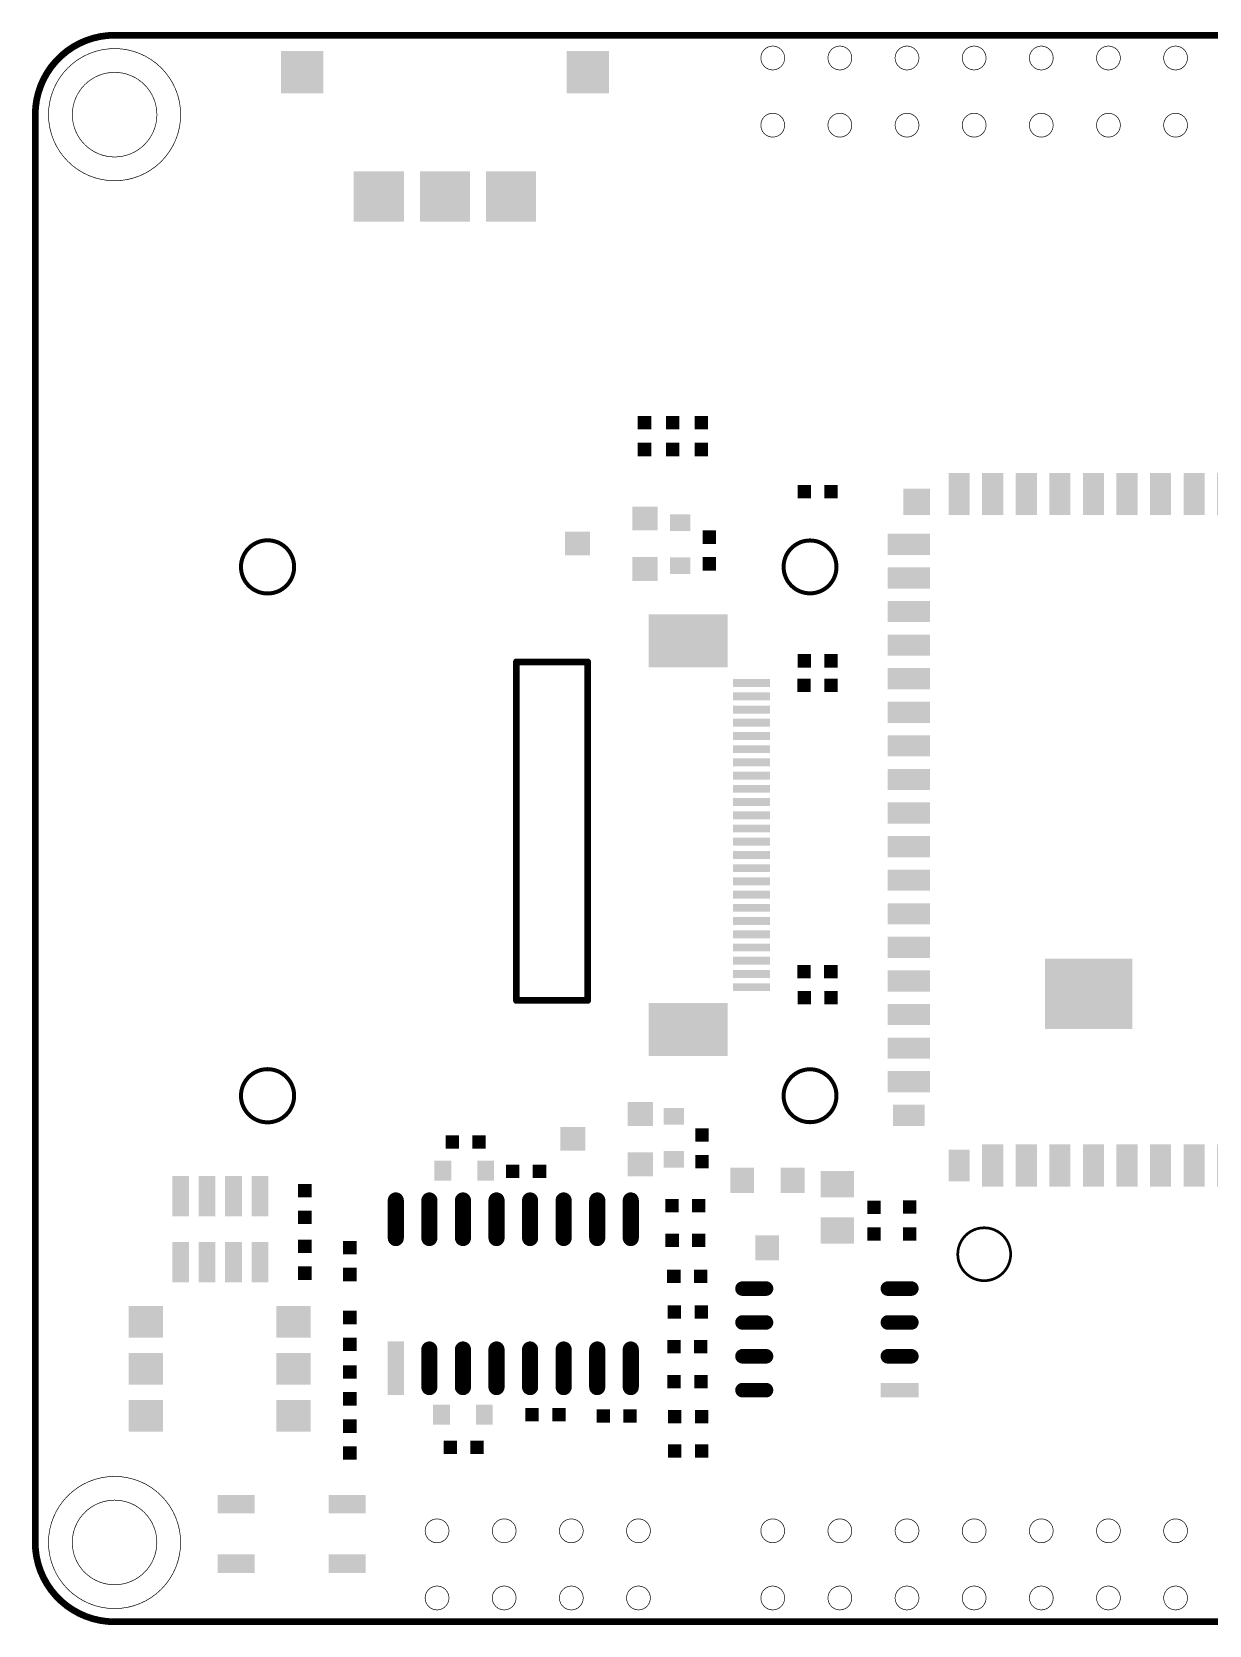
# Model space of a CAD drawing. Header units: millimetres. Extents: x 26.9 to 115.1, y 108.4 to 168.6.
# Drawn here: x 26.9 to 71.4, y 108.4 to 168.6 of the extents above; entities that cross this region are included whole.
import ezdxf

# ---------------------------------------------------------------- set-up
doc = ezdxf.new("R2010")
doc.units = ezdxf.units.MM
doc.layers.add('Mechanical1', color=6, linetype='Continuous')
doc.layers.add('TopPaste', color=8, linetype='Continuous')

# ---------------------------------------------------------------- blocks, each defined once
blk = doc.blocks.new('0402R_2')
at = {"layer": 'TopPaste'}
for points in [[(-0.762, -0.254), (-0.254, -0.254), (-0.762, 0.254), (-0.254, 0.254)], [(0.254, -0.254), (0.762, -0.254), (0.254, 0.254), (0.762, 0.254)]]:
    blk.add_solid(points, dxfattribs=at)
blk = doc.blocks.new('0402R_5')
at = {"layer": 'TopPaste'}
for points in [[(-0.762, -0.254), (-0.254, -0.254), (-0.762, 0.254), (-0.254, 0.254)], [(0.254, -0.254), (0.762, -0.254), (0.254, 0.254), (0.762, 0.254)]]:
    blk.add_solid(points, dxfattribs=at)
blk = doc.blocks.new('0805__1_6')
at = {"layer": 'TopPaste'}
for points in [[(-0.093599, -0.635), (0.906399, -0.635), (-0.093599, 0.635), (0.906399, 0.635)], [(1.659001, -0.635), (2.658999, -0.635), (1.659001, 0.635), (2.658999, 0.635)]]:
    blk.add_solid(points, dxfattribs=at)
blk = doc.blocks.new('SOT_23_7')
at = {"layer": 'TopPaste'}
for points in [[(0.512, 2.08), (1.412, 2.08), (0.512, 3.03), (1.412, 3.03)], [(-0.45, -0.475), (0.45, -0.475), (-0.45, 0.475), (0.45, 0.475)], [(1.455, -0.475), (2.355, -0.475), (1.455, 0.475), (2.355, 0.475)]]:
    blk.add_solid(points, dxfattribs=at)
blk = doc.blocks.new('0402R_9')
at = {"layer": 'TopPaste'}
for points in [[(-0.762, -0.254), (-0.254, -0.254), (-0.762, 0.254), (-0.254, 0.254)], [(0.254, -0.254), (0.762, -0.254), (0.254, 0.254), (0.762, 0.254)]]:
    blk.add_solid(points, dxfattribs=at)
blk = doc.blocks.new('0402R_10')
at = {"layer": 'TopPaste'}
for points in [[(-0.762, -0.254), (-0.254, -0.254), (-0.762, 0.254), (-0.254, 0.254)], [(0.254, -0.254), (0.762, -0.254), (0.254, 0.254), (0.762, 0.254)]]:
    blk.add_solid(points, dxfattribs=at)
blk = doc.blocks.new('0402R_11')
at = {"layer": 'TopPaste'}
for points in [[(-0.762, -0.254), (-0.254, -0.254), (-0.762, 0.254), (-0.254, 0.254)], [(0.254, -0.254), (0.762, -0.254), (0.254, 0.254), (0.762, 0.254)]]:
    blk.add_solid(points, dxfattribs=at)
blk = doc.blocks.new('0402R_12')
at = {"layer": 'TopPaste'}
for points in [[(-0.762, -0.254), (-0.254, -0.254), (-0.762, 0.254), (-0.254, 0.254)], [(0.254, -0.254), (0.762, -0.254), (0.254, 0.254), (0.762, 0.254)]]:
    blk.add_solid(points, dxfattribs=at)
blk = doc.blocks.new('0402R_14')
at = {"layer": 'TopPaste'}
for points in [[(-0.762, -0.254), (-0.254, -0.254), (-0.762, 0.254), (-0.254, 0.254)], [(0.254, -0.254), (0.762, -0.254), (0.254, 0.254), (0.762, 0.254)]]:
    blk.add_solid(points, dxfattribs=at)
blk = doc.blocks.new('0402R_15')
at = {"layer": 'TopPaste'}
for points in [[(-0.762, -0.254), (-0.254, -0.254), (-0.762, 0.254), (-0.254, 0.254)], [(0.254, -0.254), (0.762, -0.254), (0.254, 0.254), (0.762, 0.254)]]:
    blk.add_solid(points, dxfattribs=at)
blk = doc.blocks.new('0402R_16')
at = {"layer": 'TopPaste'}
for points in [[(-0.762, -0.254), (-0.254, -0.254), (-0.762, 0.254), (-0.254, 0.254)], [(0.254, -0.254), (0.762, -0.254), (0.254, 0.254), (0.762, 0.254)]]:
    blk.add_solid(points, dxfattribs=at)
blk = doc.blocks.new('SO_16N_48')
at = {"layer": 'TopPaste', "const_width": 0.61}
for points in [[(3.529, 4.445), (2.107, 4.445)], [(-2.107, 3.175), (-3.529, 3.175)], [(3.529, 3.175), (2.107, 3.175)], [(-2.107, 1.905), (-3.529, 1.905)], [(3.529, 1.905), (2.107, 1.905)], [(-2.107, 0.635), (-3.529, 0.635)], [(3.529, 0.635), (2.107, 0.635)], [(-2.107, -0.635), (-3.529, -0.635)], [(3.529, -0.635), (2.107, -0.635)], [(-2.107, -1.905), (-3.529, -1.905)], [(3.529, -1.905), (2.107, -1.905)], [(-2.107, -3.175), (-3.529, -3.175)], [(3.529, -3.175), (2.107, -3.175)], [(-2.107, -4.445), (-3.529, -4.445)], [(3.529, -4.445), (2.107, -4.445)]]:
    blk.add_lwpolyline(points, dxfattribs=at)
at = {"layer": 'TopPaste', "const_width": 0.305}
for points in [[(1.955, 4.445, 1), (2.259, 4.445, 1)], [(3.377, 4.445, 1), (3.682, 4.445, 1)], [(-3.682, 3.175, 1), (-3.377, 3.175, 1)], [(-2.259, 3.175, 1), (-1.955, 3.175, 1)], [(1.955, 3.175, 1), (2.259, 3.175, 1)], [(3.377, 3.175, 1), (3.682, 3.175, 1)], [(-3.682, 1.905, 1), (-3.377, 1.905, 1)], [(-2.259, 1.905, 1), (-1.955, 1.905, 1)], [(1.955, 1.905, 1), (2.259, 1.905, 1)], [(3.377, 1.905, 1), (3.682, 1.905, 1)], [(-3.682, 0.635, 1), (-3.377, 0.635, 1)], [(-2.259, 0.635, 1), (-1.955, 0.635, 1)], [(1.955, 0.635, 1), (2.259, 0.635, 1)], [(3.377, 0.635, 1), (3.682, 0.635, 1)], [(-3.682, -0.635, 1), (-3.377, -0.635, 1)], [(-2.259, -0.635, 1), (-1.955, -0.635, 1)], [(1.955, -0.635, 1), (2.259, -0.635, 1)], [(3.377, -0.635, 1), (3.682, -0.635, 1)], [(-3.682, -1.905, 1), (-3.377, -1.905, 1)], [(-2.259, -1.905, 1), (-1.955, -1.905, 1)], [(1.955, -1.905, 1), (2.259, -1.905, 1)], [(3.377, -1.905, 1), (3.682, -1.905, 1)], [(-3.682, -3.175, 1), (-3.377, -3.175, 1)], [(-2.259, -3.175, 1), (-1.955, -3.175, 1)], [(1.955, -3.175, 1), (2.259, -3.175, 1)], [(3.377, -3.175, 1), (3.682, -3.175, 1)], [(-3.682, -4.445, 1), (-3.377, -4.445, 1)], [(-2.259, -4.445, 1), (-1.955, -4.445, 1)], [(1.955, -4.445, 1), (2.259, -4.445, 1)], [(3.377, -4.445, 1), (3.682, -4.445, 1)]]:
    blk.add_lwpolyline(points, format="xyb", close=True, dxfattribs=at)
at = {"layer": 'TopPaste'}
blk.add_solid([(-3.834, 4.14), (-1.802, 4.14), (-3.834, 4.75), (-1.802, 4.75)], dxfattribs=at)
blk = doc.blocks.new('0402R_49')
at = {"layer": 'TopPaste'}
for points in [[(-0.762, -0.254), (-0.254, -0.254), (-0.762, 0.254), (-0.254, 0.254)], [(0.254, -0.254), (0.762, -0.254), (0.254, 0.254), (0.762, 0.254)]]:
    blk.add_solid(points, dxfattribs=at)
blk = doc.blocks.new('0402R_50')
at = {"layer": 'TopPaste'}
for points in [[(-0.762, -0.254), (-0.254, -0.254), (-0.762, 0.254), (-0.254, 0.254)], [(0.254, -0.254), (0.762, -0.254), (0.254, 0.254), (0.762, 0.254)]]:
    blk.add_solid(points, dxfattribs=at)
blk = doc.blocks.new('0402R_51')
at = {"layer": 'TopPaste'}
for points in [[(-0.762, -0.254), (-0.254, -0.254), (-0.762, 0.254), (-0.254, 0.254)], [(0.254, -0.254), (0.762, -0.254), (0.254, 0.254), (0.762, 0.254)]]:
    blk.add_solid(points, dxfattribs=at)
blk = doc.blocks.new('0402R_52')
at = {"layer": 'TopPaste'}
for points in [[(-0.762, -0.254), (-0.254, -0.254), (-0.762, 0.254), (-0.254, 0.254)], [(0.254, -0.254), (0.762, -0.254), (0.254, 0.254), (0.762, 0.254)]]:
    blk.add_solid(points, dxfattribs=at)
blk = doc.blocks.new('0402R_H_55')
at = {"layer": 'TopPaste'}
for points in [[(-0.762, -0.254), (-0.254, -0.254), (-0.762, 0.254), (-0.254, 0.254)], [(0.254, -0.254), (0.762, -0.254), (0.254, 0.254), (0.762, 0.254)]]:
    blk.add_solid(points, dxfattribs=at)
blk = doc.blocks.new('0402C_56')
at = {"layer": 'TopPaste'}
for points in [[(-0.762, -0.254), (-0.254, -0.254), (-0.762, 0.254), (-0.254, 0.254)], [(0.246, -0.254), (0.754, -0.254), (0.246, 0.254), (0.754, 0.254)]]:
    blk.add_solid(points, dxfattribs=at)
blk = doc.blocks.new('0402C_57')
at = {"layer": 'TopPaste'}
for points in [[(-0.762, -0.254), (-0.254, -0.254), (-0.762, 0.254), (-0.254, 0.254)], [(0.246, -0.254), (0.754, -0.254), (0.246, 0.254), (0.754, 0.254)]]:
    blk.add_solid(points, dxfattribs=at)
blk = doc.blocks.new('0402C_58')
at = {"layer": 'TopPaste'}
for points in [[(-0.762, -0.254), (-0.254, -0.254), (-0.762, 0.254), (-0.254, 0.254)], [(0.246, -0.254), (0.754, -0.254), (0.246, 0.254), (0.754, 0.254)]]:
    blk.add_solid(points, dxfattribs=at)
blk = doc.blocks.new('0402C_59')
at = {"layer": 'TopPaste'}
for points in [[(-0.762, -0.254), (-0.254, -0.254), (-0.762, 0.254), (-0.254, 0.254)], [(0.246, -0.254), (0.754, -0.254), (0.246, 0.254), (0.754, 0.254)]]:
    blk.add_solid(points, dxfattribs=at)
blk = doc.blocks.new('0603C_60')
at = {"layer": 'TopPaste'}
for points in [[(-0.3175, -0.381), (0.3175, -0.381), (-0.3175, 0.381), (0.3175, 0.381)], [(1.3081, -0.381), (1.9431, -0.381), (1.3081, 0.381), (1.9431, 0.381)]]:
    blk.add_solid(points, dxfattribs=at)
blk = doc.blocks.new('0402C_61')
at = {"layer": 'TopPaste'}
for points in [[(-0.762, -0.254), (-0.254, -0.254), (-0.762, 0.254), (-0.254, 0.254)], [(0.246, -0.254), (0.754, -0.254), (0.246, 0.254), (0.754, 0.254)]]:
    blk.add_solid(points, dxfattribs=at)
blk = doc.blocks.new('0402C_62')
at = {"layer": 'TopPaste'}
for points in [[(-0.762, -0.254), (-0.254, -0.254), (-0.762, 0.254), (-0.254, 0.254)], [(0.246, -0.254), (0.754, -0.254), (0.246, 0.254), (0.754, 0.254)]]:
    blk.add_solid(points, dxfattribs=at)
blk = doc.blocks.new('0603C_63')
at = {"layer": 'TopPaste'}
for points in [[(-0.3175, -0.381), (0.3175, -0.381), (-0.3175, 0.381), (0.3175, 0.381)], [(1.3081, -0.381), (1.9431, -0.381), (1.3081, 0.381), (1.9431, 0.381)]]:
    blk.add_solid(points, dxfattribs=at)
blk = doc.blocks.new('3___________65')
at = {"layer": 'TopPaste'}
for points in [[(-4.6, 1.7), (-6.2, 1.7), (-4.6, 0.1), (-6.2, 0.1)], [(6.2, 1.7), (4.6, 1.7), (6.2, 0.1), (4.6, 0.1)], [(-1.55, -2.85), (-3.45, -2.85), (-1.55, -4.75), (-3.45, -4.75)], [(0.95, -2.85), (-0.95, -2.85), (0.95, -4.75), (-0.95, -4.75)], [(3.45, -2.85), (1.55, -2.85), (3.45, -4.75), (1.55, -4.75)]]:
    blk.add_solid(points, dxfattribs=at)
blk = doc.blocks.new('K210______67')
at = {"layer": 'TopPaste'}
for points in [[(1.505, 24.6), (2.305, 24.6), (1.505, 26.2), (2.305, 26.2)], [(2.775, 24.6), (3.575, 24.6), (2.775, 26.2), (3.575, 26.2)], [(4.045, 24.6), (4.845, 24.6), (4.045, 26.2), (4.845, 26.2)], [(5.315, 24.6), (6.115, 24.6), (5.315, 26.2), (6.115, 26.2)], [(6.585, 24.6), (7.385, 24.6), (6.585, 26.2), (7.385, 26.2)], [(7.855, 24.6), (8.655, 24.6), (7.855, 26.2), (8.655, 26.2)], [(9.125, 24.6), (9.925, 24.6), (9.125, 26.2), (9.925, 26.2)], [(10.395, 24.6), (11.195, 24.6), (10.395, 26.2), (11.195, 26.2)], [(11.665, 24.6), (12.465, 24.6), (11.665, 26.2), (12.465, 26.2)], [(12.935, 24.6), (13.735, 24.6), (12.935, 26.2), (13.735, 26.2)], [(14.205, 24.6), (15.005, 24.6), (14.205, 26.2), (15.005, 26.2)], [(15.475, 24.6), (16.275, 24.6), (15.475, 26.2), (16.275, 26.2)], [(16.745, 24.6), (17.545, 24.6), (16.745, 26.2), (17.545, 26.2)], [(18.015, 24.6), (18.815, 24.6), (18.015, 26.2), (18.815, 26.2)], [(19.285, 24.6), (20.085, 24.6), (19.285, 26.2), (20.085, 26.2)], [(20.555, 24.6), (21.355, 24.6), (20.555, 26.2), (21.355, 26.2)], [(21.825, 24.6), (22.625, 24.6), (21.825, 26.2), (22.625, 26.2)], [(23.095, 24.6), (23.895, 24.6), (23.095, 26.2), (23.895, 26.2)], [(-0.2, 25.6), (-0.2, 24.6), (0.8, 25.6), (0.8, 24.6)], [(24.6, 25.6), (24.6, 24.6), (25.6, 25.6), (25.6, 24.6)], [(-0.8, 23.895), (-0.8, 23.095), (0.8, 23.895), (0.8, 23.095)], [(24.6, 23.895), (24.6, 23.095), (26.2, 23.895), (26.2, 23.095)], [(-0.8, 22.625), (-0.8, 21.825), (0.8, 22.625), (0.8, 21.825)], [(24.6, 22.625), (24.6, 21.825), (26.2, 22.625), (26.2, 21.825)], [(-0.8, 21.355), (-0.8, 20.555), (0.8, 21.355), (0.8, 20.555)], [(24.6, 21.355), (24.6, 20.555), (26.2, 21.355), (26.2, 20.555)], [(-0.8, 20.085), (-0.8, 19.285), (0.8, 20.085), (0.8, 19.285)], [(24.6, 20.085), (24.6, 19.285), (26.2, 20.085), (26.2, 19.285)], [(-0.8, 18.815), (-0.8, 18.015), (0.8, 18.815), (0.8, 18.015)], [(24.6, 18.815), (24.6, 18.015), (26.2, 18.815), (26.2, 18.015)], [(-0.8, 17.545), (-0.8, 16.745), (0.8, 17.545), (0.8, 16.745)], [(24.6, 17.545), (24.6, 16.745), (26.2, 17.545), (26.2, 16.745)], [(-0.8, 16.275), (-0.8, 15.475), (0.8, 16.275), (0.8, 15.475)], [(24.6, 16.275), (24.6, 15.475), (26.2, 16.275), (26.2, 15.475)], [(-0.8, 15.005), (-0.8, 14.205), (0.8, 15.005), (0.8, 14.205)], [(24.6, 15.005), (24.6, 14.205), (26.2, 15.005), (26.2, 14.205)], [(-0.8, 13.735), (-0.8, 12.935), (0.8, 13.735), (0.8, 12.935)], [(24.6, 13.735), (24.6, 12.935), (26.2, 13.735), (26.2, 12.935)], [(-0.8, 12.465), (-0.8, 11.665), (0.8, 12.465), (0.8, 11.665)], [(24.6, 12.465), (24.6, 11.665), (26.2, 12.465), (26.2, 11.665)], [(-0.8, 11.195), (-0.8, 10.395), (0.8, 11.195), (0.8, 10.395)], [(24.6, 11.195), (24.6, 10.395), (26.2, 11.195), (26.2, 10.395)], [(-0.8, 9.925), (-0.8, 9.125), (0.8, 9.925), (0.8, 9.125)], [(24.6, 9.925), (24.6, 9.125), (26.2, 9.925), (26.2, 9.125)], [(-0.8, 8.655), (-0.8, 7.855), (0.8, 8.655), (0.8, 7.855)], [(17.567, 8.451), (17.567, 5.149), (20.234, 8.451), (20.234, 5.149)], [(24.6, 8.655), (24.6, 7.855), (26.2, 8.655), (26.2, 7.855)], [(-0.8, 7.385), (-0.8, 6.585), (0.8, 7.385), (0.8, 6.585)], [(24.6, 7.385), (24.6, 6.585), (26.2, 7.385), (26.2, 6.585)], [(-0.8, 6.115), (-0.8, 5.315), (0.8, 6.115), (0.8, 5.315)], [(24.6, 6.115), (24.6, 5.315), (26.2, 6.115), (26.2, 5.315)], [(-0.8, 4.845), (-0.8, 4.045), (0.8, 4.845), (0.8, 4.045)], [(24.6, 4.845), (24.6, 4.045), (26.2, 4.845), (26.2, 4.045)], [(-0.8, 3.575), (-0.8, 2.775), (0.8, 3.575), (0.8, 2.775)], [(24.6, 3.575), (24.6, 2.775), (26.2, 3.575), (26.2, 2.775)], [(-0.8, 2.305), (-0.8, 1.505), (0.8, 2.305), (0.8, 1.505)], [(24.8, 2.305), (24.8, 1.505), (26, 2.305), (26, 1.505)], [(-0.2, 0.8), (-0.2, -0.2), (0.8, 0.8), (0.8, -0.2)], [(1.505, -0.8), (2.305, -0.8), (1.505, 0.8), (2.305, 0.8)], [(2.775, -0.8), (3.575, -0.8), (2.775, 0.8), (3.575, 0.8)], [(4.045, -0.8), (4.845, -0.8), (4.045, 0.8), (4.845, 0.8)], [(5.315, -0.8), (6.115, -0.8), (5.315, 0.8), (6.115, 0.8)], [(6.585, -0.8), (7.385, -0.8), (6.585, 0.8), (7.385, 0.8)], [(7.855, -0.8), (8.655, -0.8), (7.855, 0.8), (8.655, 0.8)], [(9.125, -0.8), (9.925, -0.8), (9.125, 0.8), (9.925, 0.8)], [(10.395, -0.8), (11.195, -0.8), (10.395, 0.8), (11.195, 0.8)], [(11.665, -0.8), (12.465, -0.8), (11.665, 0.8), (12.465, 0.8)], [(12.935, -0.8), (13.735, -0.8), (12.935, 0.8), (13.735, 0.8)], [(14.205, -0.8), (15.005, -0.8), (14.205, 0.8), (15.005, 0.8)], [(15.475, -0.8), (16.275, -0.8), (15.475, 0.8), (16.275, 0.8)], [(16.745, -0.8), (17.545, -0.8), (16.745, 0.8), (17.545, 0.8)], [(18.015, -0.8), (18.815, -0.8), (18.015, 0.8), (18.815, 0.8)], [(19.285, -0.8), (20.085, -0.8), (19.285, 0.8), (20.085, 0.8)], [(20.555, -0.8), (21.355, -0.8), (20.555, 0.8), (21.355, 0.8)], [(21.825, -0.8), (22.625, -0.8), (21.825, 0.8), (22.625, 0.8)], [(23.095, -0.6), (23.895, -0.6), (23.095, 0.6), (23.895, 0.6)]]:
    blk.add_solid(points, dxfattribs=at)
blk = doc.blocks.new('0603C_69')
at = {"layer": 'TopPaste'}
for points in [[(-0.3175, -0.381), (0.3175, -0.381), (-0.3175, 0.381), (0.3175, 0.381)], [(1.3081, -0.381), (1.9431, -0.381), (1.3081, 0.381), (1.9431, 0.381)]]:
    blk.add_solid(points, dxfattribs=at)
blk = doc.blocks.new('0402C_70')
at = {"layer": 'TopPaste'}
for points in [[(-0.762, -0.254), (-0.254, -0.254), (-0.762, 0.254), (-0.254, 0.254)], [(0.246, -0.254), (0.754, -0.254), (0.246, 0.254), (0.754, 0.254)]]:
    blk.add_solid(points, dxfattribs=at)
blk = doc.blocks.new('0603C_71')
at = {"layer": 'TopPaste'}
for points in [[(-0.3175, -0.381), (0.3175, -0.381), (-0.3175, 0.381), (0.3175, 0.381)], [(1.3081, -0.381), (1.9431, -0.381), (1.3081, 0.381), (1.9431, 0.381)]]:
    blk.add_solid(points, dxfattribs=at)
blk = doc.blocks.new('0402C_72')
at = {"layer": 'TopPaste'}
for points in [[(-0.762, -0.254), (-0.254, -0.254), (-0.762, 0.254), (-0.254, 0.254)], [(0.246, -0.254), (0.754, -0.254), (0.246, 0.254), (0.754, 0.254)]]:
    blk.add_solid(points, dxfattribs=at)
blk = doc.blocks.new('FPC_24P_0_5_____73')
at = {"layer": 'TopPaste'}
for points in [[(2.35, 1.6), (2.65, 1.6), (2.35, 3), (2.65, 3)], [(2.85, 1.6), (3.15, 1.6), (2.85, 3), (3.15, 3)], [(3.35, 1.6), (3.65, 1.6), (3.35, 3), (3.65, 3)], [(3.85, 1.6), (4.15, 1.6), (3.85, 3), (4.15, 3)], [(4.35, 1.6), (4.65, 1.6), (4.35, 3), (4.65, 3)], [(4.85, 1.6), (5.15, 1.6), (4.85, 3), (5.15, 3)], [(5.65, 3), (5.35, 3), (5.65, 1.6), (5.35, 1.6)], [(6.15, 3), (5.85, 3), (6.15, 1.6), (5.85, 1.6)], [(6.65, 3), (6.35, 3), (6.65, 1.6), (6.35, 1.6)], [(7.15, 3), (6.85, 3), (7.15, 1.6), (6.85, 1.6)], [(7.65, 3), (7.35, 3), (7.65, 1.6), (7.35, 1.6)], [(8.15, 3), (7.85, 3), (8.15, 1.6), (7.85, 1.6)], [(8.65, 3), (8.35, 3), (8.65, 1.6), (8.35, 1.6)], [(9.15, 3), (8.85, 3), (9.15, 1.6), (8.85, 1.6)], [(9.65, 3), (9.35, 3), (9.65, 1.6), (9.35, 1.6)], [(10.15, 3), (9.85, 3), (10.15, 1.6), (9.85, 1.6)], [(10.65, 3), (10.35, 3), (10.65, 1.6), (10.35, 1.6)], [(11.15, 3), (10.85, 3), (11.15, 1.6), (10.85, 1.6)], [(11.65, 3), (11.35, 3), (11.65, 1.6), (11.35, 1.6)], [(12.15, 3), (11.85, 3), (12.15, 1.6), (11.85, 1.6)], [(12.65, 3), (12.35, 3), (12.65, 1.6), (12.35, 1.6)], [(13.15, 3), (12.85, 3), (13.15, 1.6), (12.85, 1.6)], [(13.65, 3), (13.35, 3), (13.65, 1.6), (13.35, 1.6)], [(14.15, 3), (13.85, 3), (14.15, 1.6), (13.85, 1.6)], [(-0.1, -1.6), (1.9, -1.6), (-0.1, 1.4), (1.9, 1.4)], [(14.6, -1.6), (16.6, -1.6), (14.6, 1.4), (16.6, 1.4)]]:
    blk.add_solid(points, dxfattribs=at)
blk = doc.blocks.new('0402R_74')
at = {"layer": 'TopPaste'}
for points in [[(-0.762, -0.254), (-0.254, -0.254), (-0.762, 0.254), (-0.254, 0.254)], [(0.254, -0.254), (0.762, -0.254), (0.254, 0.254), (0.762, 0.254)]]:
    blk.add_solid(points, dxfattribs=at)
blk = doc.blocks.new('0402R_75')
at = {"layer": 'TopPaste'}
for points in [[(-0.762, -0.254), (-0.254, -0.254), (-0.762, 0.254), (-0.254, 0.254)], [(0.254, -0.254), (0.762, -0.254), (0.254, 0.254), (0.762, 0.254)]]:
    blk.add_solid(points, dxfattribs=at)
blk = doc.blocks.new('0402R_76')
at = {"layer": 'TopPaste'}
for points in [[(-0.762, -0.254), (-0.254, -0.254), (-0.762, 0.254), (-0.254, 0.254)], [(0.254, -0.254), (0.762, -0.254), (0.254, 0.254), (0.762, 0.254)]]:
    blk.add_solid(points, dxfattribs=at)
blk = doc.blocks.new('0402R_77')
at = {"layer": 'TopPaste'}
for points in [[(-0.762, -0.254), (-0.254, -0.254), (-0.762, 0.254), (-0.254, 0.254)], [(0.254, -0.254), (0.762, -0.254), (0.254, 0.254), (0.762, 0.254)]]:
    blk.add_solid(points, dxfattribs=at)
blk = doc.blocks.new('SOT_23_78')
at = {"layer": 'TopPaste'}
for points in [[(0.512, 2.08), (1.412, 2.08), (0.512, 3.03), (1.412, 3.03)], [(-0.45, -0.475), (0.45, -0.475), (-0.45, 0.475), (0.45, 0.475)], [(1.455, -0.475), (2.355, -0.475), (1.455, 0.475), (2.355, 0.475)]]:
    blk.add_solid(points, dxfattribs=at)
blk = doc.blocks.new('SOT_23_79')
at = {"layer": 'TopPaste'}
for points in [[(0.512, 2.08), (1.412, 2.08), (0.512, 3.03), (1.412, 3.03)], [(-0.45, -0.475), (0.45, -0.475), (-0.45, 0.475), (0.45, 0.475)], [(1.455, -0.475), (2.355, -0.475), (1.455, 0.475), (2.355, 0.475)]]:
    blk.add_solid(points, dxfattribs=at)
blk = doc.blocks.new('0402C_81')
at = {"layer": 'TopPaste'}
for points in [[(-0.762, -0.254), (-0.254, -0.254), (-0.762, 0.254), (-0.254, 0.254)], [(0.246, -0.254), (0.754, -0.254), (0.246, 0.254), (0.754, 0.254)]]:
    blk.add_solid(points, dxfattribs=at)
blk = doc.blocks.new('0402R_83')
at = {"layer": 'TopPaste'}
for points in [[(-0.762, -0.254), (-0.254, -0.254), (-0.762, 0.254), (-0.254, 0.254)], [(0.254, -0.254), (0.762, -0.254), (0.254, 0.254), (0.762, 0.254)]]:
    blk.add_solid(points, dxfattribs=at)
blk = doc.blocks.new('LED_5050_85')
at = {"layer": 'TopPaste'}
for points in [[(-1.031, -1.362), (0.269, -1.362), (-1.031, -0.162), (0.269, -0.162)], [(4.557, -1.362), (5.857, -1.362), (4.557, -0.162), (5.857, -0.162)], [(-1.031, -3.14), (0.269, -3.14), (-1.031, -1.94), (0.269, -1.94)], [(4.557, -3.14), (5.857, -3.14), (4.557, -1.94), (5.857, -1.94)], [(-1.031, -4.918), (0.269, -4.918), (-1.031, -3.718), (0.269, -3.718)], [(4.557, -4.918), (5.857, -4.918), (4.557, -3.718), (5.857, -3.718)]]:
    blk.add_solid(points, dxfattribs=at)
blk = doc.blocks.new('0402R_86')
at = {"layer": 'TopPaste'}
for points in [[(-0.762, -0.254), (-0.254, -0.254), (-0.762, 0.254), (-0.254, 0.254)], [(0.254, -0.254), (0.762, -0.254), (0.254, 0.254), (0.762, 0.254)]]:
    blk.add_solid(points, dxfattribs=at)
blk = doc.blocks.new('0402R_87')
at = {"layer": 'TopPaste'}
for points in [[(-0.762, -0.254), (-0.254, -0.254), (-0.762, 0.254), (-0.254, 0.254)], [(0.254, -0.254), (0.762, -0.254), (0.254, 0.254), (0.762, 0.254)]]:
    blk.add_solid(points, dxfattribs=at)
blk = doc.blocks.new('0402R_88')
at = {"layer": 'TopPaste'}
for points in [[(-0.762, -0.254), (-0.254, -0.254), (-0.762, 0.254), (-0.254, 0.254)], [(0.254, -0.254), (0.762, -0.254), (0.254, 0.254), (0.762, 0.254)]]:
    blk.add_solid(points, dxfattribs=at)
blk = doc.blocks.new('KEY4_3X4_91')
at = {"layer": 'TopPaste'}
for points in [[(0.9, 0.35), (-0.5, 0.35), (0.9, -0.35), (-0.5, -0.35)], [(5.1, 0.35), (3.7, 0.35), (5.1, -0.35), (3.7, -0.35)], [(0.9, -1.9), (-0.5, -1.9), (0.9, -2.6), (-0.5, -2.6)], [(5.1, -1.9), (3.7, -1.9), (5.1, -2.6), (3.7, -2.6)]]:
    blk.add_solid(points, dxfattribs=at)
blk = doc.blocks.new('SO_8N_92')
at = {"layer": 'TopPaste', "const_width": 0.55}
for points in [[(5.945, 0), (5.055, 0)], [(0.445, -1.28), (-0.445, -1.28)], [(5.945, -1.28), (5.055, -1.28)], [(0.445, -2.56), (-0.445, -2.56)], [(5.945, -2.56), (5.055, -2.56)], [(0.445, -3.84), (-0.445, -3.84)], [(5.945, -3.84), (5.055, -3.84)]]:
    blk.add_lwpolyline(points, dxfattribs=at)
at = {"layer": 'TopPaste', "const_width": 0.275}
for points in [[(4.917, 0, 1), (5.192, 0, 1)], [(5.807, 0, 1), (6.082, 0, 1)], [(-0.582, -1.28, 1), (-0.307, -1.28, 1)], [(0.307, -1.28, 1), (0.582, -1.28, 1)], [(4.917, -1.28, 1), (5.192, -1.28, 1)], [(5.807, -1.28, 1), (6.082, -1.28, 1)], [(-0.582, -2.56, 1), (-0.307, -2.56, 1)], [(0.307, -2.56, 1), (0.582, -2.56, 1)], [(4.917, -2.56, 1), (5.192, -2.56, 1)], [(5.807, -2.56, 1), (6.082, -2.56, 1)], [(-0.582, -3.84, 1), (-0.307, -3.84, 1)], [(0.307, -3.84, 1), (0.582, -3.84, 1)], [(4.917, -3.84, 1), (5.192, -3.84, 1)], [(5.807, -3.84, 1), (6.082, -3.84, 1)]]:
    blk.add_lwpolyline(points, format="xyb", close=True, dxfattribs=at)
at = {"layer": 'TopPaste'}
blk.add_solid([(-0.72, -0.275), (0.72, -0.275), (-0.72, 0.275), (0.72, 0.275)], dxfattribs=at)
blk = doc.blocks.new('MSM261S4030H0_93')
at = {"layer": 'TopPaste'}
for points in [[(-1.062, 0.318), (-1.062, -0.318), (0.462, 0.318), (0.462, -0.318)], [(2.962, -0.318), (2.962, 0.318), (1.438, -0.318), (1.438, 0.318)], [(0.462, -1.318), (0.462, -0.683), (-1.062, -1.318), (-1.062, -0.683)], [(2.962, -1.318), (2.962, -0.683), (1.438, -1.318), (1.438, -0.683)], [(0.462, -2.318), (0.462, -1.683), (-1.062, -2.318), (-1.062, -1.683)], [(2.962, -2.318), (2.962, -1.683), (1.438, -2.318), (1.438, -1.683)], [(0.462, -3.317), (0.462, -2.682), (-1.062, -3.317), (-1.062, -2.682)], [(2.962, -3.317), (2.962, -2.682), (1.438, -3.317), (1.438, -2.682)]]:
    blk.add_solid(points, dxfattribs=at)

msp = doc.modelspace()

# ---------------------------------------------------------------- linework, layer by layer
at = {"layer": 'Mechanical1', "const_width": 0.254}
for points in [[(27, 165.5, -0.414214), (30.002, 168.502)], [(30, 108.5, -0.414214), (26.998, 111.502)]]:
    msp.add_lwpolyline(points, format="xyb", dxfattribs=at)
for points in [[(29.928, 168.5), (112.3, 168.5)], [(27, 111.5), (27, 165.572)], [(45.2, 132), (45.2, 144.8)], [(45.2, 144.8), (47.9, 144.8)], [(47.9, 132), (47.9, 144.8)], [(45.2, 132), (47.9, 132)], [(30.002, 108.5), (111.9, 108.5)]]:
    msp.add_lwpolyline(points, dxfattribs=at)
at = {"layer": 'Mechanical1'}
for points, const_width in [([(29.865, 168.5, 1), (29.992, 168.5, 1)], 0.127), ([(29.938, 168.502, 1), (30.065, 168.502, 1)], 0.127), ([(32.501, 165.497, 1), (27.501, 165.497, 1)], 0.0254), ([(55.35, 167.64, 1), (54.45, 167.64, 1)], 0.0254), ([(54.444, 167.64, 1), (54.456, 167.64, 1)], 0.0127), ([(55.344, 167.64, 1), (55.356, 167.64, 1)], 0.0127), ([(57.89, 167.64, 1), (56.99, 167.64, 1)], 0.0254), ([(56.984, 167.64, 1), (56.996, 167.64, 1)], 0.0127), ([(57.884, 167.64, 1), (57.896, 167.64, 1)], 0.0127), ([(60.43, 167.64, 1), (59.53, 167.64, 1)], 0.0254), ([(59.524, 167.64, 1), (59.536, 167.64, 1)], 0.0127), ([(60.424, 167.64, 1), (60.436, 167.64, 1)], 0.0127), ([(62.97, 167.64, 1), (62.07, 167.64, 1)], 0.0254), ([(62.064, 167.64, 1), (62.076, 167.64, 1)], 0.0127), ([(62.964, 167.64, 1), (62.976, 167.64, 1)], 0.0127), ([(65.51, 167.64, 1), (64.61, 167.64, 1)], 0.0254), ([(64.604, 167.64, 1), (64.616, 167.64, 1)], 0.0127), ([(65.504, 167.64, 1), (65.516, 167.64, 1)], 0.0127), ([(68.05, 167.64, 1), (67.15, 167.64, 1)], 0.0254), ([(67.144, 167.64, 1), (67.156, 167.64, 1)], 0.0127), ([(68.044, 167.64, 1), (68.056, 167.64, 1)], 0.0127), ([(70.59, 167.64, 1), (69.69, 167.64, 1)], 0.0254), ([(69.684, 167.64, 1), (69.696, 167.64, 1)], 0.0127), ([(70.584, 167.64, 1), (70.596, 167.64, 1)], 0.0127), ([(31.602, 165.498, 1), (28.402, 165.498, 1)], 0.0254), ([(26.937, 165.572, 1), (27.064, 165.572, 1)], 0.127), ([(26.936, 165.5, 1), (27.063, 165.5, 1)], 0.127), ([(27.495, 165.497, 1), (27.508, 165.497, 1)], 0.0127), ([(28.395, 165.498, 1), (28.408, 165.498, 1)], 0.0127), ([(31.595, 165.498, 1), (31.608, 165.498, 1)], 0.0127), ([(32.495, 165.497, 1), (32.508, 165.497, 1)], 0.0127), ([(55.35, 165.1, 1), (54.45, 165.1, 1)], 0.0254), ([(54.444, 165.1, 1), (54.456, 165.1, 1)], 0.0127), ([(55.344, 165.1, 1), (55.356, 165.1, 1)], 0.0127), ([(57.89, 165.1, 1), (56.99, 165.1, 1)], 0.0254), ([(56.984, 165.1, 1), (56.996, 165.1, 1)], 0.0127), ([(57.884, 165.1, 1), (57.896, 165.1, 1)], 0.0127), ([(60.43, 165.1, 1), (59.53, 165.1, 1)], 0.0254), ([(59.524, 165.1, 1), (59.536, 165.1, 1)], 0.0127), ([(60.424, 165.1, 1), (60.436, 165.1, 1)], 0.0127), ([(62.97, 165.1, 1), (62.07, 165.1, 1)], 0.0254), ([(62.064, 165.1, 1), (62.076, 165.1, 1)], 0.0127), ([(62.964, 165.1, 1), (62.976, 165.1, 1)], 0.0127), ([(65.51, 165.1, 1), (64.61, 165.1, 1)], 0.0254), ([(64.604, 165.1, 1), (64.616, 165.1, 1)], 0.0127), ([(65.504, 165.1, 1), (65.516, 165.1, 1)], 0.0127), ([(68.05, 165.1, 1), (67.15, 165.1, 1)], 0.0254), ([(67.144, 165.1, 1), (67.156, 165.1, 1)], 0.0127), ([(68.044, 165.1, 1), (68.056, 165.1, 1)], 0.0127), ([(70.59, 165.1, 1), (69.69, 165.1, 1)], 0.0254), ([(69.684, 165.1, 1), (69.696, 165.1, 1)], 0.0127), ([(70.584, 165.1, 1), (70.596, 165.1, 1)], 0.0127), ([(36.794, 148.394, 1), (34.783, 148.394, 1)], 0.152), ([(57.311, 148.394, 1), (55.311, 148.394, 1)], 0.152), ([(34.745, 148.394, 1), (34.821, 148.394, 1)], 0.0762), ([(36.756, 148.394, 1), (36.832, 148.394, 1)], 0.0762), ([(55.273, 148.394, 1), (55.35, 148.394, 1)], 0.0762), ([(57.273, 148.394, 1), (57.35, 148.394, 1)], 0.0762), ([(45.137, 144.8, 1), (45.264, 144.8, 1)], 0.127), ([(45.137, 144.8, 1), (45.264, 144.8, 1)], 0.127), ([(47.837, 144.8, 1), (47.964, 144.8, 1)], 0.127), ([(47.837, 144.8, 1), (47.964, 144.8, 1)], 0.127), ([(45.137, 132, 1), (45.264, 132, 1)], 0.127), ([(45.137, 132, 1), (45.264, 132, 1)], 0.127), ([(47.837, 132, 1), (47.964, 132, 1)], 0.127), ([(47.837, 132, 1), (47.964, 132, 1)], 0.127), ([(36.794, 128.394, 1), (34.783, 128.394, 1)], 0.152), ([(57.311, 128.394, 1), (55.311, 128.394, 1)], 0.152), ([(34.745, 128.394, 1), (34.821, 128.394, 1)], 0.0762), ([(36.756, 128.394, 1), (36.832, 128.394, 1)], 0.0762), ([(55.273, 128.394, 1), (55.35, 128.394, 1)], 0.0762), ([(57.273, 128.394, 1), (57.35, 128.394, 1)], 0.0762), ([(63.9, 122.4, 1), (61.9, 122.4, 1)], 0.102), ([(61.875, 122.4, 1), (61.925, 122.4, 1)], 0.0508), ([(63.875, 122.4, 1), (63.925, 122.4, 1)], 0.0508), ([(32.5, 111.498, 1), (27.5, 111.498, 1)], 0.0254), ([(31.6, 111.5, 1), (28.4, 111.5, 1)], 0.0254), ([(42.65, 111.94, 1), (41.75, 111.94, 1)], 0.0254), ([(45.19, 111.94, 1), (44.29, 111.94, 1)], 0.0254), ([(47.73, 111.94, 1), (46.83, 111.94, 1)], 0.0254), ([(50.27, 111.94, 1), (49.37, 111.94, 1)], 0.0254), ([(55.35, 111.94, 1), (54.45, 111.94, 1)], 0.0254), ([(57.89, 111.94, 1), (56.99, 111.94, 1)], 0.0254), ([(60.43, 111.94, 1), (59.53, 111.94, 1)], 0.0254), ([(62.97, 111.94, 1), (62.07, 111.94, 1)], 0.0254), ([(65.51, 111.94, 1), (64.61, 111.94, 1)], 0.0254), ([(68.05, 111.94, 1), (67.15, 111.94, 1)], 0.0254), ([(70.59, 111.94, 1), (69.69, 111.94, 1)], 0.0254), ([(26.935, 111.502, 1), (27.062, 111.502, 1)], 0.127), ([(26.936, 111.5, 1), (27.063, 111.5, 1)], 0.127), ([(27.494, 111.498, 1), (27.506, 111.498, 1)], 0.0127), ([(28.394, 111.5, 1), (28.406, 111.5, 1)], 0.0127), ([(31.594, 111.5, 1), (31.606, 111.5, 1)], 0.0127), ([(32.494, 111.498, 1), (32.506, 111.498, 1)], 0.0127), ([(41.744, 111.94, 1), (41.756, 111.94, 1)], 0.0127), ([(42.644, 111.94, 1), (42.656, 111.94, 1)], 0.0127), ([(44.284, 111.94, 1), (44.296, 111.94, 1)], 0.0127), ([(45.184, 111.94, 1), (45.196, 111.94, 1)], 0.0127), ([(46.824, 111.94, 1), (46.836, 111.94, 1)], 0.0127), ([(47.724, 111.94, 1), (47.736, 111.94, 1)], 0.0127), ([(49.364, 111.94, 1), (49.376, 111.94, 1)], 0.0127), ([(50.264, 111.94, 1), (50.276, 111.94, 1)], 0.0127), ([(54.444, 111.94, 1), (54.456, 111.94, 1)], 0.0127), ([(55.344, 111.94, 1), (55.356, 111.94, 1)], 0.0127), ([(56.984, 111.94, 1), (56.996, 111.94, 1)], 0.0127), ([(57.884, 111.94, 1), (57.896, 111.94, 1)], 0.0127), ([(59.524, 111.94, 1), (59.536, 111.94, 1)], 0.0127), ([(60.424, 111.94, 1), (60.436, 111.94, 1)], 0.0127), ([(62.064, 111.94, 1), (62.076, 111.94, 1)], 0.0127), ([(62.964, 111.94, 1), (62.976, 111.94, 1)], 0.0127), ([(64.604, 111.94, 1), (64.616, 111.94, 1)], 0.0127), ([(65.504, 111.94, 1), (65.516, 111.94, 1)], 0.0127), ([(67.144, 111.94, 1), (67.156, 111.94, 1)], 0.0127), ([(68.044, 111.94, 1), (68.056, 111.94, 1)], 0.0127), ([(69.684, 111.94, 1), (69.696, 111.94, 1)], 0.0127), ([(70.584, 111.94, 1), (70.596, 111.94, 1)], 0.0127), ([(42.65, 109.4, 1), (41.75, 109.4, 1)], 0.0254), ([(45.19, 109.4, 1), (44.29, 109.4, 1)], 0.0254), ([(47.73, 109.4, 1), (46.83, 109.4, 1)], 0.0254), ([(50.27, 109.4, 1), (49.37, 109.4, 1)], 0.0254), ([(55.35, 109.4, 1), (54.45, 109.4, 1)], 0.0254), ([(57.89, 109.4, 1), (56.99, 109.4, 1)], 0.0254), ([(60.43, 109.4, 1), (59.53, 109.4, 1)], 0.0254), ([(62.97, 109.4, 1), (62.07, 109.4, 1)], 0.0254), ([(65.51, 109.4, 1), (64.61, 109.4, 1)], 0.0254), ([(68.05, 109.4, 1), (67.15, 109.4, 1)], 0.0254), ([(70.59, 109.4, 1), (69.69, 109.4, 1)], 0.0254), ([(41.744, 109.4, 1), (41.756, 109.4, 1)], 0.0127), ([(42.644, 109.4, 1), (42.656, 109.4, 1)], 0.0127), ([(44.284, 109.4, 1), (44.296, 109.4, 1)], 0.0127), ([(45.184, 109.4, 1), (45.196, 109.4, 1)], 0.0127), ([(46.824, 109.4, 1), (46.836, 109.4, 1)], 0.0127), ([(47.724, 109.4, 1), (47.736, 109.4, 1)], 0.0127), ([(49.364, 109.4, 1), (49.376, 109.4, 1)], 0.0127), ([(50.264, 109.4, 1), (50.276, 109.4, 1)], 0.0127), ([(54.444, 109.4, 1), (54.456, 109.4, 1)], 0.0127), ([(55.344, 109.4, 1), (55.356, 109.4, 1)], 0.0127), ([(56.984, 109.4, 1), (56.996, 109.4, 1)], 0.0127), ([(57.884, 109.4, 1), (57.896, 109.4, 1)], 0.0127), ([(59.524, 109.4, 1), (59.536, 109.4, 1)], 0.0127), ([(60.424, 109.4, 1), (60.436, 109.4, 1)], 0.0127), ([(62.064, 109.4, 1), (62.076, 109.4, 1)], 0.0127), ([(62.964, 109.4, 1), (62.976, 109.4, 1)], 0.0127), ([(64.604, 109.4, 1), (64.616, 109.4, 1)], 0.0127), ([(65.504, 109.4, 1), (65.516, 109.4, 1)], 0.0127), ([(67.144, 109.4, 1), (67.156, 109.4, 1)], 0.0127), ([(68.044, 109.4, 1), (68.056, 109.4, 1)], 0.0127), ([(69.684, 109.4, 1), (69.696, 109.4, 1)], 0.0127), ([(70.584, 109.4, 1), (70.596, 109.4, 1)], 0.0127), ([(29.937, 108.5, 1), (30.064, 108.5, 1)], 0.127), ([(29.938, 108.5, 1), (30.065, 108.5, 1)], 0.127)]:
    msp.add_lwpolyline(points, format="xyb", close=True, dxfattribs=dict(at, const_width=const_width))

# ---------------------------------------------------------------- block references
for name, p, rotation in [('3___________65', (42.5, 166.2), 360), ('0402R_10', (50.049, 153.342), 90), ('0402R_11', (51.115, 153.342), 90), ('0402R_9', (52.195, 153.342), 90), ('K210______67', (60.047, 151.151), 270), ('0402R_5', (56.6, 151.24), 180), ('SOT_23_78', (50.068, 148.316), 90), ('0603C_69', (51.4, 150.069), 270), ('0402C_70', (52.5, 149.009), 270), ('FPC_24P_0_5_____73', (51.8, 146.5), 270), ('0402R_74', (56.6, 144.84), 360), ('0402R_75', (56.592, 143.919), 360), ('0402R_76', (56.591, 133.089), 360), ('0402R_77', (56.6, 132.1), 360), ('SOT_23_79', (49.891, 125.801), 90), ('0603C_71', (51.158, 127.617), 270), ('0402C_72', (52.225, 126.4), 270), ('0402C_61', (43.281, 126.645), 180), ('0603C_60', (44.043, 125.562), 180), ('MSM261S4030H0_93', (35.5, 124.3), 270), ('0402R_51', (45.567, 125.537), 360), ('SOT_23_7', (55.652, 125.195), 180), ('0805__1_6', (57.343, 125.455), 270), ('0402C_81', (37.2, 124.3), 90), ('SO_16N_48', (45.085, 120.905), 90), ('0402R_83', (51.594, 124.24), 180), ('0402C_56', (58.729, 123.673), 90), ('0402R_2', (60.082, 123.675), 270), ('0402R_H_55', (37.2, 122.192), 90), ('0402C_57', (51.594, 122.926), 180), ('0402R_12', (38.9, 122.14), 90), ('0402R_49', (51.666, 121.565), 180), ('SO_8N_92', (59.7, 117.26), 180), ('LED_5050_85', (31.566, 120.607), 360), ('0402R_86', (38.9, 119.5), 90), ('0402R_50', (51.687, 120.219), 360), ('0402C_59', (51.67, 118.9), 360), ('0402R_87', (38.9, 117.44), 90), ('0402R_16', (51.674, 117.579), 180), ('0603C_63', (43.993, 116.333), 180), ('0402R_52', (46.302, 116.333), 180), ('0402C_58', (48.989, 116.282), 180), ('0402R_15', (51.7, 116.258), 180), ('0402R_88', (38.9, 115.391), 90), ('0402C_62', (43.2, 115.1), 180), ('0402R_14', (51.7, 114.963), 180), ('KEY4_3X4_91', (39, 110.7), 180)]:
    msp.add_blockref(name, p, dxfattribs=dict(rotation=rotation))

doc.saveas('drawing.dxf')
